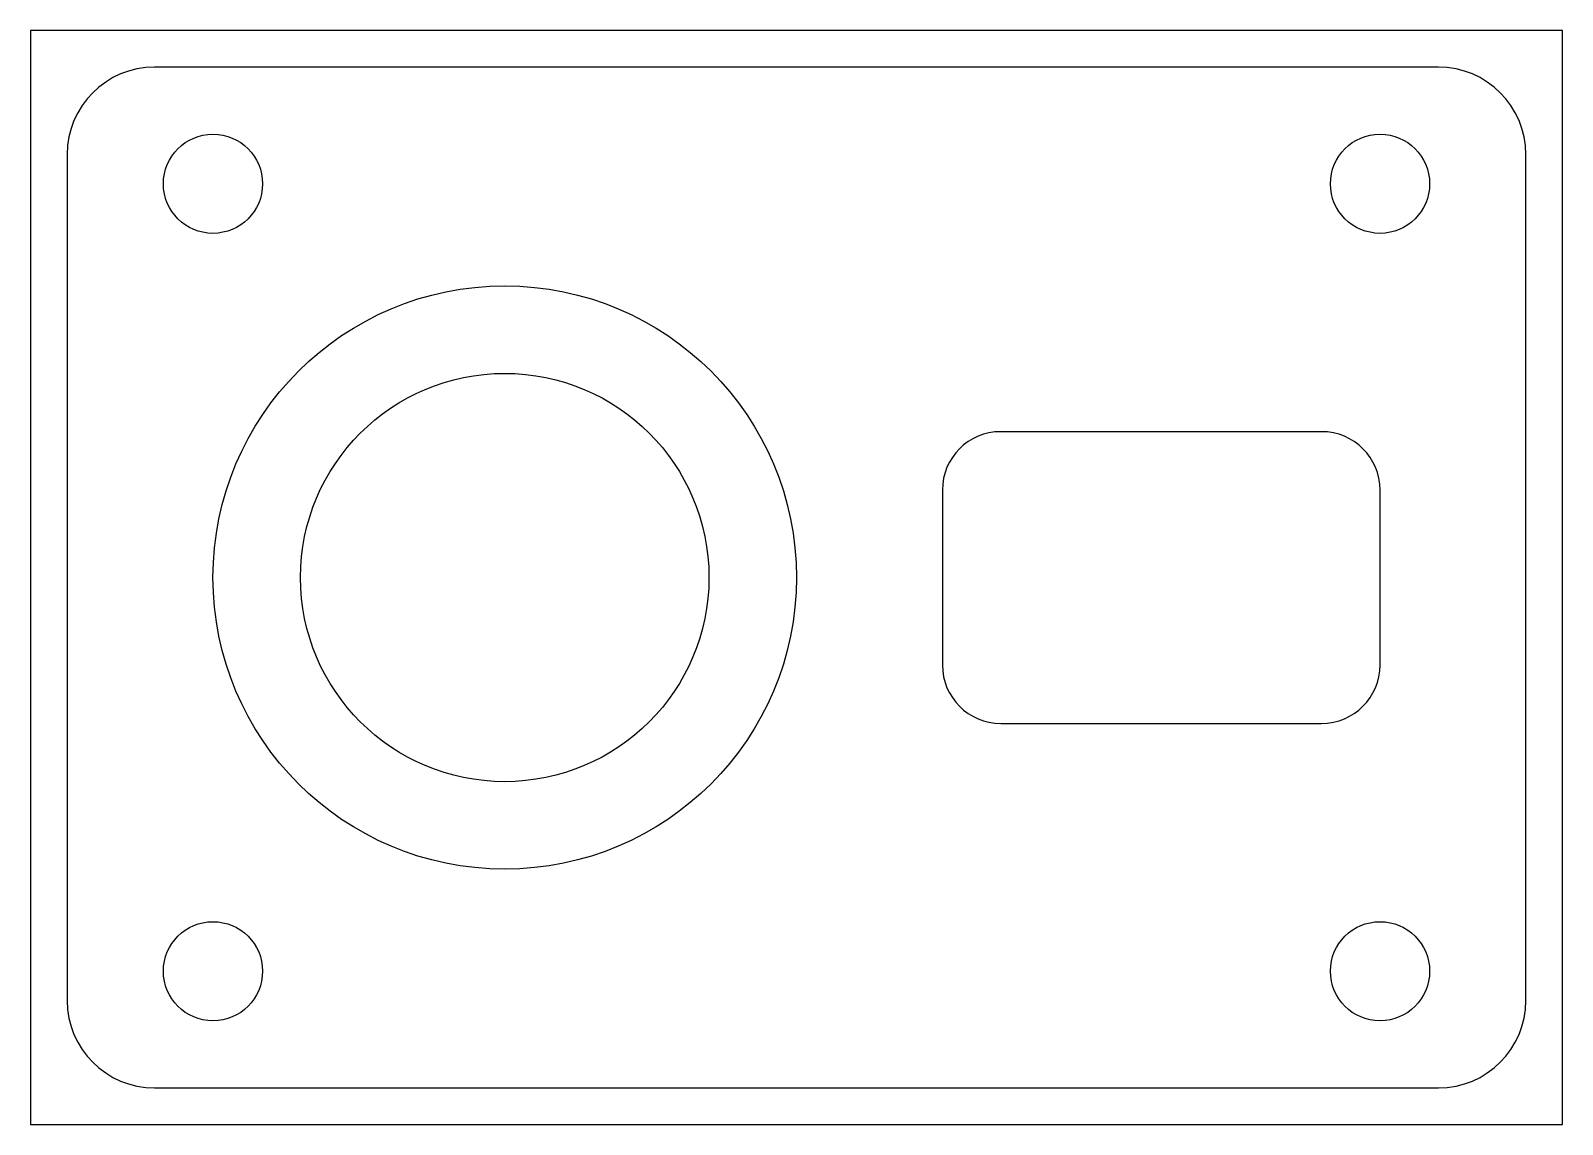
# Model space of a CAD drawing. Header units: millimetres. Extents: x -52 to 52, y -38 to 38.
import ezdxf

# ---------------------------------------------------------------- set-up
doc = ezdxf.new("R2010")
doc.units = ezdxf.units.MM
for name, color, linetype in [('A_OUTSIDE_WALL_Z-35', 2, 'CONTINUOUS'), ('B_CAVITY_Z-30', 3, 'CONTINUOUS'), ('BLANK', 1, 'CONTINUOUS'), ('C_SEAT_Z-38', 4, 'CONTINUOUS'), ('D_SIDE_POCKET_Z-18', 5, 'CONTINUOUS'), ('E_M8_MOUNTING_HOLES_Z-18', 6, 'CONTINUOUS')]:
    doc.layers.add(name, color=color, linetype=linetype)

msp = doc.modelspace()

# ---------------------------------------------------------------- linework, layer by layer
at = {"layer": 'A_OUTSIDE_WALL_Z-35'}
for p, q in [((44, 35), (-44, 35)), ((-50, 29), (-50, -29)), ((50, -29), (50, 29)), ((-44, -35), (44, -35))]:
    msp.add_line(p, q, dxfattribs=at)
for centre, start, end in [((-44, 29), 90, 180), ((44, 29), 0, 90), ((-44, -29), 180, 270), ((44, -29), 270, 0)]:
    msp.add_arc(centre, 6, start, end, dxfattribs=at)
at = {"layer": 'B_CAVITY_Z-30'}
msp.add_circle((-20, 0), 20, dxfattribs=at)
at = {"layer": 'BLANK'}
for p, q in [((52.5, 37.5), (-52.5, 37.5)), ((-52.5, 37.5), (-52.5, -37.5)), ((52.5, -37.5), (52.5, 37.5)), ((-52.5, -37.5), (52.5, -37.5))]:
    msp.add_line(p, q, dxfattribs=at)
at = {"layer": 'C_SEAT_Z-38'}
msp.add_circle((-20, 0), 14, dxfattribs=at)
at = {"layer": 'D_SIDE_POCKET_Z-18'}
for p, q in [((36, 10), (14, 10)), ((10, 6), (10, -6)), ((40, -6), (40, 6)), ((14, -10), (36, -10))]:
    msp.add_line(p, q, dxfattribs=at)
for centre, start, end in [((14, 6), 90, 180), ((36, 6), 0, 90), ((14, -6), 180, 270), ((36, -6), 270, 0)]:
    msp.add_arc(centre, 4, start, end, dxfattribs=at)
at = {"layer": 'E_M8_MOUNTING_HOLES_Z-18'}
for centre in [(-40, 27), (40, 27), (-40, -27), (40, -27)]:
    msp.add_circle(centre, 3.4, dxfattribs=at)

doc.saveas('drawing.dxf')
